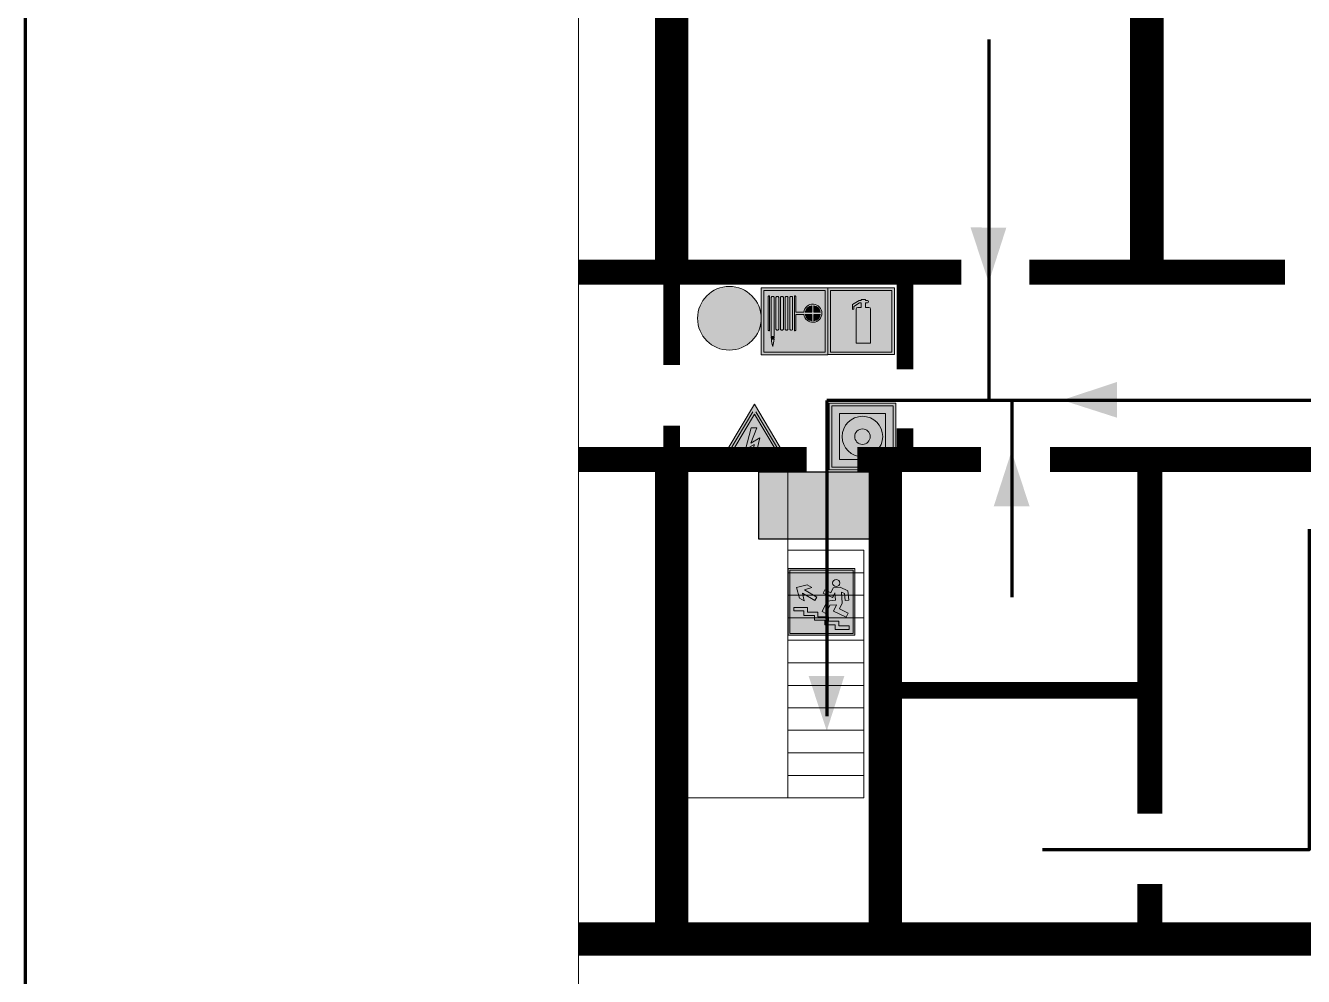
# Model space of a CAD drawing. Header units: millimetres. Extents: x 13810 to 67229, y 12374 to 21950.
# Drawn here: x 23687.5 to 23886.7, y 18774.4 to 18922.6 of the extents above; entities that cross this region are included whole.
import ezdxf

# ---------------------------------------------------------------- set-up
doc = ezdxf.new("R2010")
doc.units = ezdxf.units.MM
doc.layers.add('План_Штампы', color=7, linetype='Continuous')

# ---------------------------------------------------------------- blocks, each defined once
blk = doc.blocks.new('A$C7B8C2D5B')
at = {"lineweight": 0}
h = blk.add_hatch(color=5, dxfattribs=at)
h.dxf.hatch_style = 1
h.paths.add_polyline_path([(1.397, -3.024, 1), (-2.112, -3.024, 1)])
at = {"color": 5, "lineweight": 0}
blk.add_circle((-0.358, -3.024), 1.755, dxfattribs=at)
blk = doc.blocks.new('A$C54414219')
at = {"true_color": 0xffffff}
h = blk.add_hatch(color=7, dxfattribs=at)
h.paths.add_polyline_path([(2.39, -9.45), (2.39, -18.3), (11.23, -18.3), (11.23, -9.45)], flags=0)
h.paths.add_polyline_path([(10.71, -13.87, -1), (2.92, -13.87, -1)], flags=0)
h.paths.add_polyline_path([(8.3, -13.87, -1), (5.33, -13.87, -1)], flags=0)
h.paths.add_polyline_path([(0.41, -7.47), (0.41, -20.27), (13.21, -20.27), (13.21, -7.47)])
h.paths.add_polyline_path([(0.92, -19.77), (12.71, -19.77), (12.71, -7.98), (0.92, -7.98)], flags=16)
h.paths.add_polyline_path([(11.23, -9.45), (11.23, -18.3), (2.39, -18.3), (2.39, -9.45)], flags=0)
at = {"lineweight": 5}
h = blk.add_hatch(color=242, dxfattribs=at)
h.paths.add_polyline_path([(12.71, -7.98), (0.92, -7.98), (0.92, -19.77), (12.71, -19.77)])
h.paths.add_polyline_path([(11.23, -18.3), (2.39, -18.3), (2.39, -9.45), (11.23, -9.45)], flags=16)
h.paths.add_polyline_path([(10.71, -13.87, -1), (2.92, -13.87, -1)], flags=0)
h.paths.add_polyline_path([(8.3, -13.87, -1), (5.33, -13.87, -1)], flags=0)
at = {"true_color": 0xffffff}
h = blk.add_hatch(color=7, dxfattribs=at)
h.paths.add_polyline_path([(2.39, -9.45), (2.39, -18.3), (11.23, -18.3), (11.23, -9.45)])
h.paths.add_polyline_path([(10.71, -13.87, -1), (2.92, -13.87, -1)], flags=16)
h.paths.add_polyline_path([(8.3, -13.87, -1), (5.33, -13.87, -1)], flags=0)
at = {"lineweight": 5}
h = blk.add_hatch(color=242, dxfattribs=at)
h.paths.add_polyline_path([(2.92, -13.87, 1), (10.71, -13.87, 1)])
h.paths.add_polyline_path([(8.3, -13.87, -1), (5.33, -13.87, -1)], flags=16)
at = {"color": 242, "lineweight": 5}
for p, q in [((0.41, -20.27), (0.41, -7.47)), ((0.41, -7.47), (13.21, -7.47)), ((0.41, -7.47), (13.21, -7.47)), ((13.21, -20.27), (13.21, -7.47)), ((0.41, -20.27), (13.21, -20.27))]:
    blk.add_line(p, q, dxfattribs=at)
for points in [[(0.92, -7.98), (12.71, -7.98), (12.71, -19.77), (0.92, -19.77)], [(2.39, -9.45), (11.23, -9.45), (11.23, -18.3), (2.39, -18.3)]]:
    blk.add_lwpolyline(points, close=True, dxfattribs=at)
for radius in [3.89, 1.49]:
    blk.add_circle((6.81, -13.87), radius, dxfattribs=at)
blk = doc.blocks.new('вверх')
at = {"lineweight": 0, "true_color": 0xffffff}
h = blk.add_hatch(color=7, dxfattribs=at)
h.dxf.hatch_style = 1
h.paths.add_polyline_path([(40999.03, -4475.37), (41000.53, -4474.51), (40999.62, -4474.22), (41000.2, -4473.88), (41001.48, -4474.22), (41001.13, -4475.49), (41000.55, -4475.82), (41000.76, -4474.91), (40999.27, -4475.77)], flags=0)
h.paths.add_polyline_path([(40998.09, -4474.5), (40998.28, -4474.89), (40997.14, -4475.43), (40996.89, -4474.92), (40996.87, -4474.87), (40996.8, -4475.75), (40997.81, -4475.85), (40998.41, -4477.11), (40997.94, -4477.33), (40997.47, -4476.34), (40996.66, -4476.28), (40997.03, -4477.06), (40995.52, -4477.78), (40995.29, -4477.28), (40996.32, -4476.79), (40996, -4476.11), (40996.09, -4474.77), (40995.72, -4474.94), (40995.64, -4475.77), (40995.2, -4475.72), (40995.3, -4474.63), (40995.33, -4474.61), (40996.23, -4474.19), (40997.09, -4474.25), (40997.37, -4474.84)], flags=0)
h.paths.add_polyline_path([(40997.14, -4473.68, -1), (40996.29, -4473.68, -1)], flags=0)
h.paths.add_polyline_path([(41000.58, -4477.58), (41000.58, -4477.03), (41001.81, -4477.03), (41001.81, -4476.6), (41000.15, -4476.6), (41000.15, -4477.16), (40998.9, -4477.16), (40998.9, -4477.72), (40997.65, -4477.72), (40997.65, -4478.27), (40996.41, -4478.27), (40996.41, -4478.82), (40995.17, -4478.82), (40995.17, -4479.25), (40995.41, -4479.25), (40996.84, -4479.25), (40996.84, -4478.69), (40998.09, -4478.69), (40998.09, -4478.13), (40999.32, -4478.13), (40999.32, -4477.58)], flags=0)
h.paths.add_polyline_path([(41002.49, -4471.94), (40994.49, -4471.94), (40994.49, -4479.94), (41002.49, -4479.94)])
h.paths.add_polyline_path([(41002.28, -4479.72), (40994.69, -4479.72), (40994.69, -4472.14), (41002.28, -4472.14)], flags=16)
h.paths.add_polyline_path([(41001.81, -4476.6), (41001.81, -4477.03), (41000.58, -4477.03), (41000.58, -4477.58), (40999.32, -4477.58), (40999.32, -4478.13), (40998.09, -4478.13), (40998.09, -4478.69), (40996.84, -4478.69), (40996.84, -4479.25), (40995.17, -4479.25), (40995.17, -4478.82), (40996.41, -4478.82), (40996.41, -4478.27), (40997.65, -4478.27), (40997.65, -4477.72), (40998.9, -4477.72), (40998.9, -4477.16), (41000.15, -4477.16), (41000.15, -4476.6)], flags=0)
at = {"lineweight": 0}
h = blk.add_hatch(color=126, dxfattribs=at)
h.dxf.hatch_style = 1
h.paths.add_polyline_path([(40994.69, -4479.72), (41002.28, -4479.72), (41002.28, -4472.14), (40994.69, -4472.14)])
h.paths.add_polyline_path([(40999.03, -4475.37), (41000.53, -4474.51), (40999.62, -4474.22), (41000.2, -4473.88), (41001.48, -4474.22), (41001.13, -4475.49), (41000.55, -4475.82), (41000.76, -4474.91), (40999.27, -4475.77)], flags=16)
h.paths.add_polyline_path([(40997.09, -4474.25), (40997.37, -4474.84), (40998.09, -4474.5), (40998.28, -4474.89), (40997.14, -4475.43), (40996.89, -4474.92), (40996.87, -4474.87), (40996.8, -4475.75), (40997.81, -4475.85), (40998.41, -4477.11), (40997.94, -4477.33), (40997.47, -4476.34), (40996.66, -4476.28), (40997.03, -4477.06), (40995.52, -4477.78), (40995.29, -4477.28), (40996.32, -4476.79), (40996, -4476.11), (40996.09, -4474.77), (40995.72, -4474.94), (40995.64, -4475.77), (40995.2, -4475.72), (40995.3, -4474.63), (40995.33, -4474.61), (40996.23, -4474.19)], flags=16)
h.paths.add_polyline_path([(40996.29, -4473.68, -1), (40997.14, -4473.68, -1)], flags=16)
h.paths.add_polyline_path([(40997.65, -4477.72), (40998.9, -4477.72), (40998.9, -4477.16), (41000.15, -4477.16), (41000.15, -4476.6), (41001.81, -4476.6), (41001.81, -4477.03), (41000.58, -4477.03), (41000.58, -4477.58), (40999.32, -4477.58), (40999.32, -4478.13), (40998.09, -4478.13), (40998.09, -4478.69), (40996.84, -4478.69), (40996.84, -4479.25), (40995.17, -4479.25), (40995.17, -4478.82), (40996.41, -4478.82), (40996.41, -4478.27), (40997.65, -4478.27)], flags=16)
at = {"lineweight": 0, "true_color": 0xffffff}
h = blk.add_hatch(color=7, dxfattribs=at)
h.dxf.hatch_style = 1
h.paths.add_polyline_path([(40997.14, -4473.68, 1), (40996.29, -4473.68, 1)])
h.paths.add_polyline_path([(40998.28, -4474.89), (40998.09, -4474.5), (40997.37, -4474.84), (40997.09, -4474.25), (40996.23, -4474.19), (40995.33, -4474.61), (40995.3, -4474.63), (40995.2, -4475.72), (40995.64, -4475.77), (40995.72, -4474.94), (40996.09, -4474.77), (40996, -4476.11), (40996.32, -4476.79), (40995.29, -4477.28), (40995.52, -4477.78), (40997.03, -4477.06), (40996.66, -4476.28), (40997.47, -4476.34), (40997.94, -4477.33), (40998.41, -4477.11), (40997.81, -4475.85), (40996.8, -4475.75), (40996.87, -4474.87), (40996.89, -4474.92), (40997.14, -4475.43)])
h.paths.add_polyline_path([(40998.09, -4478.13), (40999.32, -4478.13), (40999.32, -4477.58), (41000.58, -4477.58), (41000.58, -4477.03), (41001.81, -4477.03), (41001.81, -4476.6), (41000.15, -4476.6), (41000.15, -4477.16), (40998.9, -4477.16), (40998.9, -4477.72), (40997.65, -4477.72), (40997.65, -4478.27), (40996.41, -4478.27), (40996.41, -4478.82), (40995.17, -4478.82), (40995.17, -4479.25), (40995.41, -4479.25), (40996.84, -4479.25), (40996.84, -4478.69), (40998.09, -4478.69)])
h.paths.add_polyline_path([(40999.03, -4475.37), (40999.27, -4475.77), (41000.76, -4474.91), (41000.55, -4475.82), (41001.13, -4475.49), (41001.48, -4474.22), (41000.2, -4473.88), (40999.62, -4474.22), (41000.53, -4474.51)])
at = {"color": 126, "lineweight": 0}
for points in [[(40994.49, -4471.94), (41002.49, -4471.94), (41002.49, -4479.94), (40994.49, -4479.94)], [(40994.69, -4472.14), (41002.28, -4472.14), (41002.28, -4479.72), (40994.69, -4479.72)]]:
    blk.add_lwpolyline(points, close=True, dxfattribs=at)
for points in [[(40996.89, -4474.92), (40997.14, -4475.43), (40998.28, -4474.89), (40998.09, -4474.5), (40997.37, -4474.84), (40997.09, -4474.25), (40996.23, -4474.19), (40995.33, -4474.61), (40995.3, -4474.63), (40995.2, -4475.72), (40995.64, -4475.77), (40995.72, -4474.94), (40996.09, -4474.77), (40996, -4476.11), (40996.32, -4476.79), (40995.29, -4477.28), (40995.52, -4477.78), (40997.03, -4477.06), (40996.66, -4476.28), (40997.47, -4476.34), (40997.94, -4477.33), (40998.41, -4477.11), (40997.81, -4475.85), (40996.8, -4475.75), (40996.87, -4474.87), (40996.89, -4474.92)], [(41001.48, -4474.22), (41001.13, -4475.49), (41000.55, -4475.82), (41000.76, -4474.91), (40999.27, -4475.77), (40999.03, -4475.37), (41000.53, -4474.51), (40999.62, -4474.22), (41000.2, -4473.88), (41001.48, -4474.22)], [(40995.41, -4479.25), (40995.17, -4479.25), (40995.17, -4478.82), (40996.41, -4478.82), (40996.41, -4478.27), (40997.65, -4478.27), (40997.65, -4477.72), (40998.9, -4477.72), (40998.9, -4477.16), (41000.15, -4477.16), (41000.15, -4476.6), (41001.81, -4476.6), (41001.81, -4477.03), (41000.58, -4477.03), (41000.58, -4477.58), (40999.32, -4477.58), (40999.32, -4478.13), (40998.09, -4478.13), (40998.09, -4478.69), (40996.84, -4478.69), (40996.84, -4479.25), (40995.17, -4479.25)]]:
    blk.add_lwpolyline(points, dxfattribs=at)
blk.add_circle((40996.71, -4473.68), 0.426, dxfattribs=at)
blk = doc.blocks.new('A$C7B4425F7')
at = {"true_color": 0xffffff}
blk.add_hatch(color=7, dxfattribs=at).paths.add_polyline_path([(0, 0), (-16, 0), (-16, -8), (0, -8)])
h = blk.add_hatch(color=126)
h.paths.add_polyline_path([(-0.2, -0.2), (-15.8, -0.2), (-15.8, -7.8), (-0.2, -7.8)])
h.paths.add_polyline_path([(-11.76, -2.03), (-11.76, -3.66), (-11.17, -3.66, -0.568275), (-11.17, -6.18), (-12.58, -6.18), (-12.58, -2.03)], flags=16)
h.paths.add_polyline_path([(-13.33, -4.12, -0.495768), (-13.59, -6.18), (-15.03, -6.18), (-15.03, -2.03), (-13.59, -2.03, -0.487973)], flags=16)
h.paths.add_polyline_path([(-10.25, -2.03), (-9.48, -2.03), (-9.48, -6.18), (-10.25, -6.18)], flags=16)
h.paths.add_polyline_path([(-13.84, -3.69), (-14.24, -3.69), (-14.24, -3.03), (-13.9, -3.03, -0.692621)], flags=0)
h.paths.add_polyline_path([(-9.15, -2.03), (-8.4, -2.03), (-8.04, -3.07), (-7.68, -2.03), (-6.93, -2.03), (-7.64, -4.1), (-6.93, -6.18), (-7.68, -6.18), (-8.04, -5.14), (-8.4, -6.18), (-9.15, -6.18), (-8.44, -4.1)], flags=16)
h.paths.add_polyline_path([(-11.76, -4.46), (-11.42, -4.46, -0.692621), (-11.36, -5.12), (-11.76, -5.12)], flags=0)
h.paths.add_polyline_path([(-13.9, -5.2), (-14.24, -5.2), (-14.24, -4.55), (-13.84, -4.55, -0.708038)], flags=0)
edge = h.paths.add_edge_path(flags=16)
edge.add_ellipse((-5.51, -4.08), major_axis=(0, 2.05), ratio=0.586184, start_angle=0, end_angle=360)
edge = h.paths.add_edge_path(flags=0)
edge.add_ellipse((-5.51, -4.08), major_axis=(0, 1.14), ratio=0.454828, start_angle=0, end_angle=360)
h.paths.add_polyline_path([(-4.13, -4.96, 0.377264), (-3.48, -4.52, 0.0555), (-3.16, -2.03), (-1.66, -2.03), (-1.66, -4.96), (-0.96, -4.96), (-0.96, -7.01), (-1.75, -7.01), (-1.75, -6.18), (-3.3, -6.18), (-3.3, -7.02), (-4.13, -7.02)], flags=16)
h.paths.add_polyline_path([(-2.73, -2.91), (-2.28, -2.91), (-2.28, -4.96), (-3.05, -4.96, 0.079136)], flags=0)
at = {"color": 126}
blk.add_lwpolyline([(-16, -8), (0, -8), (0, 0), (-16, 0)], close=True, dxfattribs=at)
blk = doc.blocks.new('A$C3E6D3DDE')
at = {"lineweight": 5}
h = blk.add_hatch(color=40, dxfattribs=at)
h.paths.add_polyline_path([(24.1, 1.45), (16.46, -11.35), (31.74, -11.35)])
h.paths.add_polyline_path([(24.09, -0.46), (30.03, -10.41), (18.14, -10.41)], flags=16)
h.paths.add_polyline_path([(24.54, -3.08), (23.41, -6.02), (25.13, -5.01), (24.33, -8.5), (24.82, -8.27), (23.79, -9.86), (23.4, -8.04), (23.8, -8.43), (24.04, -6.29), (22.39, -7.25), (23.44, -3.08)], flags=0)
h = blk.add_hatch(color=256, dxfattribs=at)
h.paths.add_polyline_path([(24.37, 0.03, 0.567511), (23.82, 0.03), (17.59, -10.4, 0.582454), (17.86, -10.88), (30.32, -10.88, 0.582149), (30.6, -10.4)])
h.paths.add_polyline_path([(24.09, -0.46), (18.14, -10.41), (30.03, -10.41)], flags=16)
h.paths.add_polyline_path([(24.54, -3.08), (23.41, -6.02), (25.13, -5.01), (24.33, -8.5), (24.82, -8.27), (23.79, -9.86), (23.4, -8.04), (23.8, -8.43), (24.04, -6.29), (22.39, -7.25), (23.44, -3.08)], flags=0)
h = blk.add_hatch(color=40, dxfattribs=at)
h.paths.add_polyline_path([(24.09, -0.46), (18.14, -10.41), (30.03, -10.41)])
h.paths.add_polyline_path([(24.82, -8.27), (23.79, -9.86), (23.4, -8.04), (23.8, -8.43), (24.04, -6.29), (22.39, -7.25), (23.44, -3.08), (24.54, -3.08), (23.41, -6.02), (25.13, -5.01), (24.33, -8.5)], flags=16)
at = {"color": 40, "lineweight": 5}
for p, q in [((16.46, -11.35), (24.1, 1.45)), ((24.1, 1.45), (31.74, -11.35))]:
    blk.add_line(p, q, dxfattribs=at)
at = {"lineweight": 5}
for p, q in [((17.59, -10.4), (23.82, 0.03)), ((24.37, 0.03), (30.6, -10.4)), ((18.14, -10.41), (24.09, -0.46)), ((24.09, -0.46), (30.03, -10.41)), ((23.44, -3.08), (22.39, -7.25)), ((23.41, -6.02), (24.54, -3.08)), ((24.54, -3.08), (23.44, -3.08)), ((22.39, -7.25), (24.04, -6.29)), ((25.13, -5.01), (23.41, -6.02)), ((24.04, -6.29), (23.8, -8.43)), ((24.33, -8.5), (25.13, -5.01)), ((23.8, -8.43), (23.4, -8.04)), ((23.4, -8.04), (23.79, -9.86)), ((23.79, -9.86), (24.82, -8.27)), ((24.82, -8.27), (24.33, -8.5)), ((17.86, -10.88), (30.32, -10.88)), ((18.14, -10.41), (30.03, -10.41))]:
    blk.add_line(p, q, dxfattribs=at)
at = {"color": 50, "lineweight": 5}
blk.add_line((31.74, -11.35), (16.46, -11.35), dxfattribs=at)
blk = doc.blocks.new('A$C37112FD5')
at = {"true_color": 0xf5f5ff}
h = blk.add_hatch(color=7, dxfattribs=at)
h.dxf.hatch_style = 1
h.paths.add_polyline_path([(12.8, -7.4), (0, -7.4), (0, -20.2), (12.8, -20.2)])
h.paths.add_polyline_path([(12.29, -7.91), (12.29, -19.69), (0.51, -19.69), (0.51, -7.91)], flags=16)
h.paths.add_polyline_path([(4.98, -9.04, -0.42597), (5.17, -9.22), (5.17, -12.25), (5.17, -15.29, -0.432244), (4.98, -15.47), (4.83, -15.47, -0.42597), (4.64, -15.29), (4.64, -12.25), (4.64, -9.22, -0.432244), (4.83, -9.04)], flags=0)
h.paths.add_polyline_path([(4.28, -9.22), (4.28, -12.25), (4.28, -15.29, -0.432244), (4.09, -15.47), (3.94, -15.47, -0.42597), (3.75, -15.29), (3.75, -12.25), (3.75, -9.22, -0.432244), (3.94, -9.04), (4.09, -9.04, -0.42597)], flags=0)
h.paths.add_polyline_path([(5.72, -9.04), (5.87, -9.04, -0.42597), (6.06, -9.22), (6.06, -12.25), (6.06, -15.29, -0.432244), (5.87, -15.47), (5.72, -15.47, -0.42597), (5.53, -15.29), (5.53, -12.25), (5.53, -9.22, -0.432244)], flags=0)
h.paths.add_polyline_path([(6.42, -8.9), (6.5, -8.9, -0.42597), (6.69, -9.08), (6.69, -12.03), (8.21, -12.03, -15.824349), (8.21, -12.47), (6.69, -12.47), (6.69, -15.42, -0.432244), (6.5, -15.6), (6.42, -15.6)], flags=0)
h.paths.add_polyline_path([(3.39, -9.22), (3.39, -12.25), (3.39, -15.29, -0.432244), (3.2, -15.47), (3.05, -15.47, -0.42597), (2.85, -15.29), (2.85, -12.25), (2.85, -9.22, -0.432244), (3.05, -9.04), (3.2, -9.04, -0.42597)], flags=0)
h.paths.add_polyline_path([(2.5, -9.22), (2.5, -16.71), (1.96, -16.71), (1.96, -9.22, -0.432244), (2.15, -9.04), (2.31, -9.04, -0.42597)], flags=0)
h.paths.add_polyline_path([(1.61, -8.9), (1.61, -15.6), (1.57, -15.6, -0.42597), (1.37, -15.42), (1.37, -12.03), (1.37, -9.09, -0.432244), (1.57, -8.9)], flags=0)
h.paths.add_polyline_path([(9.76, -10.81), (9.76, -12.03), (8.49, -12.03, -0.336371)], flags=0)
h.paths.add_polyline_path([(8.49, -12.47), (9.76, -12.47), (9.76, -13.7, -0.336371)], flags=0)
h.paths.add_polyline_path([(10.11, -10.81, -0.336371), (11.38, -12.03), (10.11, -12.03)], flags=0)
h.paths.add_polyline_path([(10.11, -12.47), (11.38, -12.47, -0.336371), (10.11, -13.7)], flags=0)
h.paths.add_polyline_path([(2.5, -16.84), (2.5, -17.05), (1.97, -17.05), (1.97, -16.84)], flags=0)
h.paths.add_polyline_path([(2.5, -17.24, -0.033778), (2.24, -18.6, -0.033778), (1.97, -17.24)], flags=0)
h = blk.add_hatch(color=242)
h.dxf.hatch_style = 1
h.paths.add_polyline_path([(12.29, -7.91), (0.51, -7.91), (0.51, -19.69), (12.29, -19.69)])
h.paths.add_polyline_path([(6.42, -15.6), (6.42, -8.9), (6.5, -8.9, -0.42597), (6.69, -9.08), (6.69, -12.03), (8.21, -12.03, -15.824349), (8.21, -12.47), (6.69, -12.47), (6.69, -15.42, -0.432244), (6.5, -15.6)], flags=16)
h.paths.add_polyline_path([(5.87, -15.47), (5.72, -15.47, -0.42597), (5.53, -15.29), (5.53, -12.25), (5.53, -9.22, -0.432244), (5.72, -9.04), (5.87, -9.04, -0.42597), (6.06, -9.22), (6.06, -12.25), (6.06, -15.29, -0.432244)], flags=16)
h.paths.add_polyline_path([(4.98, -15.47), (4.83, -15.47, -0.42597), (4.64, -15.29), (4.64, -12.25), (4.64, -9.22, -0.432244), (4.83, -9.04), (4.98, -9.04, -0.42597), (5.17, -9.22), (5.17, -12.25), (5.17, -15.29, -0.432244)], flags=16)
h.paths.add_polyline_path([(4.09, -15.47), (3.94, -15.47, -0.42597), (3.75, -15.29), (3.75, -12.25), (3.75, -9.22, -0.432244), (3.94, -9.04), (4.09, -9.04, -0.42597), (4.28, -9.22), (4.28, -12.25), (4.28, -15.29, -0.432244)], flags=16)
h.paths.add_polyline_path([(3.2, -15.47), (3.05, -15.47, -0.42597), (2.85, -15.29), (2.85, -12.25), (2.85, -9.22, -0.432244), (3.05, -9.04), (3.2, -9.04, -0.42597), (3.39, -9.22), (3.39, -12.25), (3.39, -15.29, -0.432244)], flags=16)
h.paths.add_polyline_path([(2.5, -17.05), (1.97, -17.05), (1.97, -16.84), (2.5, -16.84)], flags=16)
h.paths.add_polyline_path([(2.5, -17.24, -0.033778), (2.24, -18.6, -0.033778), (1.97, -17.24)], flags=16)
h.paths.add_polyline_path([(2.5, -16.71), (1.96, -16.71), (1.96, -9.22, -0.432244), (2.15, -9.04), (2.31, -9.04, -0.42597), (2.5, -9.22)], flags=16)
h.paths.add_polyline_path([(1.61, -15.6), (1.57, -15.6, -0.42597), (1.37, -15.42), (1.37, -12.03), (1.37, -9.09, -0.432244), (1.57, -8.9), (1.61, -8.9)], flags=16)
h.paths.add_polyline_path([(8.49, -12.47), (9.76, -12.47), (9.76, -13.7, -0.336371)], flags=0)
h.paths.add_polyline_path([(10.11, -13.7), (10.11, -12.47), (11.38, -12.47, -0.336371)], flags=0)
h.paths.add_polyline_path([(8.49, -12.03, -0.336371), (9.76, -10.81), (9.76, -12.03)], flags=0)
h.paths.add_polyline_path([(10.11, -12.03), (10.11, -10.81, -0.336371), (11.38, -12.03)], flags=0)
h = blk.add_hatch(color=7, dxfattribs=at)
h.dxf.hatch_style = 1
h.paths.add_polyline_path([(1.61, -8.9), (1.57, -8.9, 0.432244), (1.37, -9.09), (1.37, -12.03), (1.37, -15.42, 0.42597), (1.57, -15.6), (1.61, -15.6)])
h.paths.add_polyline_path([(2.5, -9.22, 0.42597), (2.31, -9.04), (2.15, -9.04, 0.432244), (1.96, -9.22), (1.96, -16.71), (2.5, -16.71)])
h.paths.add_polyline_path([(2.5, -16.84), (1.97, -16.84), (1.97, -17.05), (2.5, -17.05)])
h.paths.add_polyline_path([(2.5, -17.24), (1.97, -17.24, 0.033778), (2.24, -18.6, 0.033778)])
h.paths.add_polyline_path([(3.39, -12.25), (3.39, -9.22, 0.42597), (3.2, -9.04), (3.05, -9.04, 0.432244), (2.85, -9.22), (2.85, -12.25), (2.85, -15.29, 0.42597), (3.05, -15.47), (3.2, -15.47, 0.432244), (3.39, -15.29)])
h.paths.add_polyline_path([(4.28, -12.25), (4.28, -9.22, 0.42597), (4.09, -9.04), (3.94, -9.04, 0.432244), (3.75, -9.22), (3.75, -12.25), (3.75, -15.29, 0.42597), (3.94, -15.47), (4.09, -15.47, 0.432244), (4.28, -15.29)])
h.paths.add_polyline_path([(5.17, -12.25), (5.17, -9.22, 0.42597), (4.98, -9.04), (4.83, -9.04, 0.432244), (4.64, -9.22), (4.64, -12.25), (4.64, -15.29, 0.42597), (4.83, -15.47), (4.98, -15.47, 0.432244), (5.17, -15.29)])
h.paths.add_polyline_path([(6.06, -12.25), (6.06, -9.22, 0.42597), (5.87, -9.04), (5.72, -9.04, 0.432244), (5.53, -9.22), (5.53, -12.25), (5.53, -15.29, 0.42597), (5.72, -15.47), (5.87, -15.47, 0.432244), (6.06, -15.29)])
h.paths.add_polyline_path([(6.69, -12.47), (8.21, -12.47, 15.824349), (8.21, -12.03), (6.69, -12.03), (6.69, -9.08, 0.42597), (6.5, -8.9), (6.42, -8.9), (6.42, -15.6), (6.5, -15.6, 0.432244), (6.69, -15.42)])
h.paths.add_polyline_path([(8.49, -12.47), (9.76, -12.47), (9.76, -13.7, -0.336371)], flags=16)
h.paths.add_polyline_path([(8.49, -12.03, -0.336371), (9.76, -10.81), (9.76, -12.03)], flags=16)
h.paths.add_polyline_path([(10.11, -12.47), (11.38, -12.47, -0.336371), (10.11, -13.7)], flags=16)
h.paths.add_polyline_path([(10.11, -12.03), (10.11, -10.81, -0.336371), (11.38, -12.03)], flags=16)
h = blk.add_hatch(color=242)
h.dxf.hatch_style = 1
h.paths.add_polyline_path([(9.76, -10.81, 0.336371), (8.49, -12.03), (9.76, -12.03)])
h.paths.add_polyline_path([(10.11, -10.81), (10.11, -12.03), (11.38, -12.03, 0.336371)])
h.paths.add_polyline_path([(11.38, -12.47), (10.11, -12.47), (10.11, -13.7, 0.336371)])
h.paths.add_polyline_path([(9.76, -12.47), (8.49, -12.47, 0.336371), (9.76, -13.7)])
at = {"color": 242, "lineweight": 5}
for p, q in [((0, -20.2), (0, -7.4)), ((0, -7.4), (12.8, -7.4)), ((1.37, -12.03), (1.37, -9.08)), ((1.57, -8.9), (1.61, -8.9)), ((1.61, -8.9), (1.61, -15.6)), ((1.96, -16.71), (1.96, -9.22)), ((2.15, -9.04), (2.31, -9.04)), ((2.5, -16.71), (2.5, -9.22)), ((2.85, -12.25), (2.85, -9.22)), ((3.05, -9.04), (3.2, -9.04)), ((3.39, -12.25), (3.39, -9.22)), ((3.75, -12.25), (3.75, -9.22)), ((3.94, -9.04), (4.09, -9.04)), ((4.28, -12.25), (4.28, -9.22)), ((4.64, -12.25), (4.64, -9.22)), ((4.83, -9.04), (4.98, -9.04)), ((5.17, -12.25), (5.17, -9.22)), ((5.53, -12.25), (5.53, -9.22)), ((5.72, -9.04), (5.87, -9.04)), ((6.06, -12.25), (6.06, -9.22)), ((6.42, -8.9), (6.42, -15.6)), ((6.5, -8.9), (6.42, -8.9)), ((6.69, -12.03), (6.69, -9.08)), ((12.8, -20.2), (12.8, -7.4)), ((1.37, -12.03), (1.37, -15.42)), ((2.85, -12.25), (2.85, -15.29)), ((3.39, -12.25), (3.39, -15.29)), ((3.75, -12.25), (3.75, -15.29)), ((4.28, -12.25), (4.28, -15.29)), ((4.64, -12.25), (4.64, -15.29)), ((5.17, -12.25), (5.17, -15.29)), ((5.53, -12.25), (5.53, -15.29)), ((6.06, -12.25), (6.06, -15.29)), ((8.21, -12.03), (6.69, -12.03)), ((9.76, -12.03), (8.49, -12.03)), ((9.76, -10.81), (9.76, -12.03)), ((10.11, -10.81), (10.11, -12.03)), ((11.38, -12.03), (10.11, -12.03)), ((8.21, -12.47), (6.69, -12.47)), ((6.69, -12.47), (6.69, -15.42)), ((9.76, -12.47), (8.49, -12.47)), ((9.76, -12.47), (9.76, -13.7)), ((11.38, -12.47), (10.11, -12.47)), ((10.11, -12.47), (10.11, -13.7)), ((1.57, -15.6), (1.61, -15.6)), ((1.96, -16.71), (2.5, -16.71)), ((1.97, -16.84), (2.5, -16.84)), ((1.97, -17.05), (1.97, -16.84)), ((2.5, -17.05), (1.97, -17.05)), ((2.5, -16.84), (2.5, -17.05)), ((3.05, -15.47), (3.2, -15.47)), ((3.94, -15.47), (4.09, -15.47)), ((4.83, -15.47), (4.98, -15.47)), ((5.72, -15.47), (5.87, -15.47)), ((6.42, -15.6), (6.5, -15.6)), ((1.97, -17.24), (2.5, -17.24)), ((0, -20.2), (12.8, -20.2))]:
    blk.add_line(p, q, dxfattribs=at)
blk.add_lwpolyline([(0.51, -7.91), (12.29, -7.91), (12.29, -19.69), (0.51, -19.69)], close=True, dxfattribs=at)
for centre, radius, start, end in [((1.56, -9.09), 0.182, 87.1027, 180.6071), ((2.15, -9.22), 0.182, 87.1027, 180.6071), ((2.32, -9.22), 0.182, 359.3929, 92.8973), ((3.04, -9.22), 0.182, 87.1027, 180.6071), ((3.21, -9.22), 0.182, 359.3929, 92.8973), ((3.93, -9.22), 0.182, 87.1027, 180.6071), ((4.1, -9.22), 0.182, 359.3929, 92.8973), ((4.82, -9.22), 0.182, 87.1027, 180.6071), ((4.99, -9.22), 0.182, 359.3929, 92.8973), ((5.71, -9.22), 0.182, 87.1027, 180.6071), ((5.88, -9.22), 0.182, 359.3929, 92.8973), ((6.51, -9.09), 0.182, 359.3929, 92.8973), ((9.93, -12.25), 1.74, 187.2319, 172.7681), ((9.93, -12.25), 1.46, 96.9927, 171.3585), ((9.93, -12.25), 1.46, 8.6415, 83.0073), ((9.93, -12.25), 1.46, 188.6415, 263.0073), ((9.93, -12.25), 1.46, 276.9927, 351.3585), ((1.56, -15.42), 0.182, 179.3929, 272.8973), ((3.04, -15.29), 0.182, 179.3929, 272.8973), ((3.21, -15.29), 0.182, 267.1027, 0.6071), ((3.93, -15.29), 0.182, 179.3929, 272.8973), ((4.1, -15.29), 0.182, 267.1027, 0.6071), ((4.82, -15.29), 0.182, 179.3929, 272.8973), ((4.99, -15.29), 0.182, 267.1027, 0.6071), ((5.71, -15.29), 0.182, 179.3929, 272.8973), ((5.88, -15.29), 0.182, 267.1027, 0.6071), ((6.51, -15.42), 0.182, 267.1027, 0.6071), ((12.17, -15.98), 10.27, 187.041, 194.7793), ((-7.7, -15.98), 10.27, 345.2207, 352.959)]:
    blk.add_arc(centre, radius, start, end, dxfattribs=at)
blk = doc.blocks.new('A$C3AD82952')
at = {"true_color": 0xf5f5ff}
h = blk.add_hatch(color=7, dxfattribs=at)
h.dxf.hatch_style = 1
h.paths.add_polyline_path([(8.21, 8.73, 0.414214), (7.89, 9.05), (7.22, 9.05), (7.22, 9.92), (7.59, 9.92, 1), (7.57, 10.36), (7.22, 10.36), (7.22, 10.6), (6.43, 10.6), (6.43, 10.36), (6.01, 10.36), (4.74, 9.59), (4.74, 8.69), (4.98, 8.73), (4.98, 9.26), (6.12, 9.91), (6.43, 9.91), (6.43, 9.05), (5.76, 9.05, 0.414214), (5.44, 8.73), (5.44, 2.2), (8.21, 2.2)], flags=0)
h.paths.add_polyline_path([(12.8, 12.8), (0, 12.8), (0, 0), (12.8, 0)])
h.paths.add_polyline_path([(0.51, 12.29), (12.29, 12.29), (12.29, 0.51), (0.51, 0.51)], flags=16)
h.paths.add_polyline_path([(4.74, 9.59), (6.01, 10.36), (6.43, 10.36), (6.43, 10.6), (7.22, 10.6), (7.22, 10.36), (7.59, 10.36, -0.94586), (7.59, 9.92), (7.22, 9.92), (7.22, 9.05), (7.89, 9.05, -0.414214), (8.21, 8.73), (8.21, 2.2), (5.44, 2.2), (5.44, 8.73, -0.414214), (5.76, 9.05), (6.43, 9.05), (6.43, 9.91), (6.12, 9.91), (4.98, 9.26), (4.98, 8.73), (4.74, 8.69)], flags=0)
h = blk.add_hatch(color=242)
h.dxf.hatch_style = 1
h.paths.add_polyline_path([(12.29, 12.29), (0.51, 12.29), (0.51, 0.51), (12.29, 0.51)])
h.paths.add_polyline_path([(4.74, 8.69), (4.74, 9.59), (6.01, 10.36), (6.43, 10.36), (6.43, 10.6), (7.22, 10.6), (7.22, 10.36), (7.59, 10.36, -0.94586), (7.59, 9.92), (7.22, 9.92), (7.22, 9.05), (7.89, 9.05, -0.414214), (8.21, 8.73), (8.21, 2.2), (5.44, 2.2), (5.44, 8.73, -0.414214), (5.76, 9.05), (6.43, 9.05), (6.43, 9.91), (6.12, 9.91), (4.98, 9.26), (4.98, 8.73)], flags=16)
h = blk.add_hatch(color=7, dxfattribs=at)
h.dxf.hatch_style = 1
h.paths.add_polyline_path([(8.21, 8.73, 0.414214), (7.89, 9.05), (7.22, 9.05), (7.22, 9.92), (7.59, 9.92, 1), (7.57, 10.36), (7.22, 10.36), (7.22, 10.6), (6.43, 10.6), (6.43, 10.36), (6.01, 10.36), (4.74, 9.59), (4.74, 8.69), (4.98, 8.73), (4.98, 9.26), (6.12, 9.91), (6.43, 9.91), (6.43, 9.05), (5.76, 9.05, 0.414214), (5.44, 8.73), (5.44, 2.2), (8.21, 2.2)])
at = {"color": 242, "lineweight": 5}
for p, q in [((0, 0), (0, 12.8)), ((0, 12.8), (12.8, 12.8)), ((12.8, 0), (12.8, 12.8)), ((6.01, 10.36), (4.74, 9.59)), ((4.98, 9.26), (6.12, 9.91)), ((6.01, 10.36), (6.43, 10.36)), ((6.12, 9.91), (6.43, 9.91)), ((7.22, 10.6), (6.43, 10.6)), ((6.43, 10.6), (6.43, 10.36)), ((6.43, 9.91), (6.43, 9.05)), ((7.22, 10.36), (7.22, 10.6)), ((7.59, 10.36), (7.22, 10.36)), ((7.22, 9.05), (7.22, 9.92)), ((7.59, 9.92), (7.22, 9.92)), ((4.74, 9.59), (4.74, 8.69)), ((4.74, 8.69), (4.98, 8.73)), ((4.98, 8.73), (4.98, 9.26)), ((5.44, 2.2), (5.44, 8.73)), ((5.76, 9.05), (6.43, 9.05)), ((7.89, 9.05), (7.22, 9.05)), ((8.21, 2.2), (8.21, 8.73)), ((0, 0), (12.8, 0)), ((5.44, 2.2), (8.21, 2.2))]:
    blk.add_line(p, q, dxfattribs=at)
blk.add_lwpolyline([(0.51, 12.29), (12.29, 12.29), (12.29, 0.51), (0.51, 0.51)], close=True, dxfattribs=at)
for centre, radius, start, end in [((7.58, 10.14), 0.223, 273.1875, 86.8125), ((5.76, 8.73), 0.32, 90, 180), ((7.89, 8.73), 0.32, 0, 90)]:
    blk.add_arc(centre, radius, start, end, dxfattribs=at)

msp = doc.modelspace()

# ---------------------------------------------------------------- linework, layer by layer
at = {"color": 2, "lineweight": 100}
msp.add_lwpolyline([(23687.54, 19081.98), (24287.54, 19081.98), (24287.54, 18686.98), (23687.54, 18686.98)], close=True, dxfattribs=at)
at = {"lineweight": 0}
for points in [[(23773.71, 18759.7), (23773.71, 18983.81)], [(23806.39, 18854.94), (23806.39, 18802.22), (23788.86, 18802.22)]]:
    msp.add_lwpolyline(points, dxfattribs=at)
at = {"lineweight": 100}
for points, const_width in [([(23862.33, 18884.13), (23862.33, 18957.13), (23862.33, 18939.65), (23788.26, 18939.65), (23788.26, 18884.13), (23788.26, 18957.76)], 5.2), ([(23833.42, 18884.13), (23773.79, 18884.13)], 3.9), ([(23788.26, 18884.13), (23788.26, 18869.66)], 2.6), ([(23824.63, 18884.13), (23824.63, 18868.99)], 2.6), ([(23883.86, 18884.13), (23844.01, 18884.13)], 3.9), ([(23773.71, 18780.24), (24042.44, 18780.24), (24042.44, 18859.72)], 5.2), ([(23788.26, 18860.23), (23788.26, 18855.03)], 2.6), ([(23824.63, 18859.8), (23824.63, 18854.61)], 2.6), ([(23809.28, 18854.94), (23773.71, 18854.94)], 3.9), ([(23788.26, 18854.91), (23788.26, 18779.35)], 5.2), ([(23836.47, 18854.94), (23817.19, 18854.94)], 3.9), ([(23821.55, 18854.94), (23821.55, 18779.8)], 5.2), ([(23911.38, 18854.94), (23847.21, 18854.94)], 3.9), ([(23862.79, 18854.94), (23862.79, 18799.76)], 3.9), ([(23862.79, 18818.98), (23821.78, 18818.98)], 2.6), ([(23862.79, 18788.82), (23862.79, 18779.8)], 3.9)]:
    msp.add_lwpolyline(points, dxfattribs=dict(at, const_width=const_width))
at = {"color": 126, "lineweight": 100, "true_color": 0x008754}
for points in [[(23837.73, 18864.13), (23837.73, 18920.42)], [(23812.46, 18864.13), (23812.46, 18814.98)], [(23989.29, 18864.13), (23812.46, 18864.13)], [(23841.26, 18864.13), (23841.26, 18833.48)], [(23846.05, 18794.19), (23887.67, 18794.19), (23887.67, 18844.12)]]:
    msp.add_lwpolyline(points, dxfattribs=at)
at = {"lineweight": 0}
for points in [[(23818.21, 18840.82), (23806.39, 18840.82), (23806.39, 18837.31), (23818.21, 18837.31)], [(23818.21, 18837.31), (23806.39, 18837.31), (23806.39, 18833.8), (23818.21, 18833.8)], [(23818.21, 18833.8), (23806.39, 18833.8), (23806.39, 18830.29), (23818.21, 18830.29)], [(23818.21, 18830.29), (23806.39, 18830.29), (23806.39, 18826.78), (23818.21, 18826.78)], [(23818.21, 18826.78), (23806.39, 18826.78), (23806.39, 18823.27), (23818.21, 18823.27)], [(23818.21, 18823.27), (23806.39, 18823.27), (23806.39, 18819.76), (23818.21, 18819.76)], [(23818.21, 18819.76), (23806.39, 18819.76), (23806.39, 18816.25), (23818.21, 18816.25)], [(23818.21, 18816.25), (23806.39, 18816.25), (23806.39, 18812.75), (23818.21, 18812.75)], [(23818.21, 18812.75), (23806.39, 18812.75), (23806.39, 18809.24), (23818.21, 18809.24)], [(23818.21, 18809.24), (23806.39, 18809.24), (23806.39, 18805.73), (23818.21, 18805.73)], [(23818.21, 18805.73), (23806.39, 18805.73), (23806.39, 18802.22), (23818.21, 18802.22)]]:
    msp.add_lwpolyline(points, close=True, dxfattribs=at)
at = {"layer": 'План_Штампы', "color": 126, "true_color": 0x008754}
for points in [[(23834.85, 18891.11), (23840.43, 18891.1), (23837.68, 18882.54)], [(23857.7, 18867.04), (23857.69, 18861.46), (23849.12, 18864.21)], [(23844.05, 18847.66), (23838.47, 18847.67), (23841.23, 18856.23)], [(23809.6, 18821.23), (23815.18, 18821.22), (23812.43, 18812.66)]]:
    msp.add_solid(points, dxfattribs=at)

# ---------------------------------------------------------------- block references
at = {"rotation": 180}
for name, p, xscale, yscale, zscale in [('A$C7B8C2D5B', (23796.24, 18868.4), 2.830645159259439, 2.830645159259439, 2.830645159259439), ('A$C54414219', (23823.53, 18847.25), 0.8125, 0.8125, 0.8125)]:
    msp.add_blockref(name, p, dxfattribs=dict(at, xscale=xscale, yscale=yscale, zscale=zscale))
for name, p, xscale, yscale, zscale in [('A$C37112FD5', (23802.19, 18887.7), 0.8124979205895215, 0.8124979205895215, 0.8124979205895215), ('A$C3AD82952', (23812.59, 18871.29), 0.8125, 0.8125, 0.8125), ('A$C3E6D3DDE', (23781.58, 18862.38), 0.8125, 0.8125, 0.8125), ('вверх', (77109.63, 24651.49), -1.3, 1.3, 1.3)]:
    msp.add_blockref(name, p, dxfattribs=dict(xscale=xscale, yscale=yscale, zscale=zscale))
at = {"layer": 'План_Штампы', "xscale": 1.3, "yscale": 1.3, "zscale": 1.3}
msp.add_blockref('A$C7B4425F7', (23822.57, 18852.99), dxfattribs=at)

doc.saveas('drawing.dxf')
